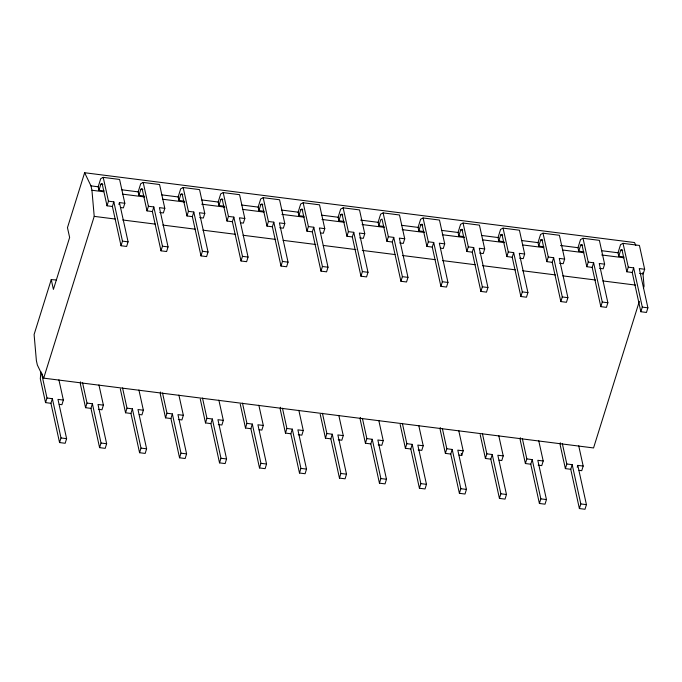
<?xml version="1.0" encoding="UTF-8"?>
<svg xmlns="http://www.w3.org/2000/svg" width="682" height="682" viewBox="0 0 682 682"><rect width="100%" height="100%" fill="white"/><g stroke="black" fill="none" stroke-linecap="round" stroke-linejoin="round"><path stroke-width="1.02" d="M40.894 371.716L40.306 378.808L45.541 402.619L50.928 403.301L59.556 442.567L65.165 443.274L66.606 438.654L57.97 399.396L63.358 400.078L61.909 404.699L59.223 404.358M42.241 373.898L42.088 375.722L46.99 397.998L45.541 402.619M80.51 381.869L80.34 383.889L85.574 407.7L90.962 408.39L99.589 447.648L105.19 448.355L106.639 443.735L98.003 404.477L103.391 405.159L101.942 409.78L98.353 409.328M160.466 392.014L160.296 394.043L165.53 417.853L170.918 418.535L179.545 457.793L185.146 458.509L186.595 453.888L177.959 414.63L183.347 415.312L181.898 419.933L178.309 419.473M280.404 407.239L280.234 409.268L285.468 433.079L290.847 433.761L299.483 473.018L305.084 473.734L306.525 469.114L297.898 429.856L303.277 430.538L301.836 435.159L298.247 434.698M360.36 417.393L360.19 419.421L365.424 443.232L370.803 443.914L379.439 483.171L385.04 483.879L386.481 479.258L377.854 440.001L383.233 440.683L381.792 445.303L378.203 444.852M440.316 427.546L440.146 429.566L445.38 453.377L450.759 454.059L459.395 493.325L464.996 494.032L466.437 489.412L457.81 450.154L463.189 450.836L461.748 455.457L459.054 455.116M520.323 437.699L520.153 439.728L525.387 463.538L530.775 464.22L539.402 503.478L545.012 504.186L546.452 499.565L537.817 460.307L543.204 460.989L541.755 465.61L538.166 465.158M560.306 442.771L560.135 444.8L565.369 468.611L570.749 469.293L579.385 508.55L584.986 509.266L586.426 504.646L577.799 465.388L583.178 466.07L581.737 470.691L579.044 470.35M56.495 279.884A32.796 25.907 -12.4 0 1 51.252 279.577L34.1 334.504L36.385 360.625L37.348 364.998L43.691 378.143L593.553 447.946L639.341 301.342M635.837 245.35L634.482 242.536L84.628 172.734L67.467 227.66L69.632 237.472L53.409 289.398L51.252 279.577M104.073 190.934L98.958 190.287L98.191 186.791L100.74 178.641L103.221 177.371L119.589 179.451L124.823 203.262L123.382 207.882L120.688 207.541M98.958 190.287L100.876 184.157L102.112 183.526L107.014 205.802L112.394 206.484L121.029 245.75L126.63 246.458L128.08 241.837L119.444 202.58L124.823 203.262M43.691 378.143L94.218 216.373L91.934 190.252L90.97 185.871L84.628 172.734M107.014 205.802L108.455 201.181L103.221 177.371M50.928 403.301L52.369 398.68L46.99 397.998M112.394 206.484L113.843 201.863L108.455 201.181M118.864 204.43L119.444 202.58M59.556 442.567L61.005 437.946L52.369 398.68M121.029 245.75L122.47 241.13L113.843 201.863M144.055 196.007L138.94 195.359L138.173 191.864L140.714 183.714L143.203 182.452L159.571 184.524L164.805 208.334L163.365 212.955L159.776 212.503M138.94 195.359L140.85 189.229L142.095 188.599L146.997 210.883L152.376 211.565L161.003 250.823L166.613 251.53L168.053 246.91L159.426 207.652L164.805 208.334M85.574 407.7L87.015 403.079L82.565 382.824M146.997 210.883L148.437 206.262L143.203 182.452M152.376 211.565L153.817 206.944L148.437 206.262M90.962 408.39L92.402 403.761L87.015 403.079M99.589 447.648L101.03 443.027L92.402 403.761M161.003 250.823L162.452 246.202L153.817 206.944M184.029 201.088L178.914 200.44L178.147 196.945L180.696 188.786L183.177 187.524L199.545 189.605L204.779 213.415L203.338 218.035L199.749 217.575M178.914 200.44L180.832 194.31L182.068 193.679L186.97 215.955L192.35 216.637L200.985 255.895L206.586 256.611L208.036 251.99L199.4 212.724L204.779 213.415M139.23 414.511L141.924 414.852L143.365 410.232L137.986 409.55L146.613 448.807L145.172 453.428L139.571 452.72L130.935 413.463L125.556 412.781L126.997 408.16L122.547 387.905M186.97 215.955L188.411 211.335L183.177 187.524M130.935 413.463L132.376 408.842L126.997 408.16M192.35 216.637L193.799 212.017L188.411 211.335M139.571 452.72L141.012 448.1L132.376 408.842M200.985 255.895L202.426 251.274L193.799 212.017M224.063 206.169L218.948 205.521L218.18 202.025L220.729 193.876L223.21 192.605L239.578 194.685L244.812 218.496L243.372 223.116L240.678 222.775M218.948 205.521L220.866 199.391L222.102 198.76L227.004 221.036L232.383 221.718L241.019 260.976L246.62 261.692L248.06 257.071L239.433 217.814L244.812 218.496M165.53 417.853L166.979 413.232L162.521 392.977M227.004 221.036L228.444 216.416L223.21 192.605M170.918 418.535L172.358 413.914L166.979 413.232M232.383 221.718L233.832 217.098L228.444 216.416M179.545 457.793L180.986 453.172L172.358 413.914M241.019 260.976L242.46 256.355L233.832 217.098M264.045 211.241L258.93 210.593L258.154 207.098L260.703 198.948L263.192 197.678L279.56 199.758L284.795 223.568L283.354 228.189L279.765 227.737M258.93 210.593L260.839 204.464L262.084 203.833L266.977 226.109L272.365 226.799L280.993 266.057L286.602 266.764L288.043 262.144L279.407 222.886L284.795 223.568M218.291 424.554L221.88 425.005L223.321 420.385L217.942 419.703L226.569 458.96L225.128 463.581L219.527 462.873L210.891 423.616L205.512 422.925L206.953 418.305L202.503 398.049M266.977 226.109L268.427 221.488L263.192 197.678M210.891 423.616L212.332 418.987L206.953 418.305M272.365 226.799L273.806 222.17L268.427 221.488M219.527 462.873L220.968 458.253L212.332 418.987M280.993 266.057L282.442 261.436L273.806 222.17M304.019 216.313L298.904 215.665L298.136 212.17L300.685 204.02L303.166 202.759L319.534 204.83L324.768 228.641L323.328 233.261L320.634 232.92M298.904 215.665L300.822 209.545L302.058 208.905L306.96 231.189L312.339 231.871L320.975 271.129L326.576 271.837L328.016 267.216L319.389 227.958L324.768 228.641M259.169 429.737L261.854 430.078L263.303 425.457L257.915 424.775L266.551 464.033L265.11 468.653L259.501 467.946L250.874 428.688L245.486 428.006L246.935 423.386L242.477 403.13M306.96 231.189L308.4 226.569L303.166 202.759M250.874 428.688L252.314 424.068L246.935 423.386M312.339 231.871L313.788 227.251L308.4 226.569M259.501 467.946L260.95 463.325L252.314 424.068M320.975 271.129L322.416 266.509L313.788 227.251M344.001 221.394L338.886 220.746L338.119 217.251L340.659 209.093L343.148 207.831L359.516 209.911L364.751 233.721L363.31 238.342L359.721 237.882M338.886 220.746L340.795 214.617L342.04 213.986L346.933 236.262L352.321 236.944L360.948 276.201L366.558 276.918L367.999 272.297L359.363 233.039L364.751 233.721M285.468 433.079L286.909 428.458L282.459 408.203M346.933 236.262L348.383 231.641L343.148 207.831M290.847 433.761L292.297 429.14L286.909 428.458M352.321 236.944L353.762 232.323L348.383 231.641M299.483 473.018L300.924 468.398L292.297 429.14M360.948 276.201L362.398 271.581L353.762 232.323M383.975 226.467L378.86 225.819L378.092 222.323L380.641 214.174L383.122 212.903L399.49 214.983L404.724 238.794L403.284 243.414L399.695 242.963M378.86 225.819L380.778 219.689L382.014 219.058L386.916 241.334L392.295 242.025L400.931 281.282L406.532 281.99L407.981 277.369L399.345 238.112L404.724 238.794M338.229 439.779L341.81 440.231L343.259 435.61L337.871 434.928L346.507 474.186L345.066 478.807L339.457 478.099L330.83 438.833L325.442 438.151L326.891 433.53L322.433 413.275M386.916 241.334L388.356 236.714L383.122 212.903M330.83 438.833L332.27 434.212L326.891 433.53M392.295 242.025L393.744 237.396L388.356 236.714M339.457 478.099L340.906 473.478L332.27 434.212M400.931 281.282L402.371 276.662L393.744 237.396M423.957 231.539L418.842 230.891L418.075 227.396L420.615 219.246L423.104 217.984L439.472 220.056L444.707 243.866L443.266 248.487L440.572 248.146M418.842 230.891L420.751 224.77L421.996 224.131L426.898 246.415L432.277 247.097L440.904 286.355L446.514 287.062L447.955 282.442L439.327 243.184L444.707 243.866M365.424 443.232L366.865 438.611L362.415 418.356M426.898 246.415L428.339 241.795L423.104 217.984M370.803 443.914L372.253 439.293L366.865 438.611M432.277 247.097L433.718 242.477L428.339 241.795M379.439 483.171L380.88 478.551L372.253 439.293M440.904 286.355L442.354 281.734L433.718 242.477M463.931 236.62L458.816 235.972L458.048 232.477L460.597 224.318L463.078 223.057L479.446 225.137L484.689 248.947L483.24 253.568L479.651 253.107M458.816 235.972L460.734 229.843L461.97 229.212L466.872 251.488L472.259 252.17L480.887 291.427L486.488 292.143L487.937 287.523L479.301 248.265L484.689 248.947M418.185 449.924L421.774 450.384L423.215 445.764L417.827 445.073L426.463 484.339L425.022 488.96L419.413 488.244L410.786 448.986L405.398 448.304L406.847 443.684L402.389 423.428M466.872 251.488L468.312 246.867L463.078 223.057M410.786 448.986L412.226 444.366L406.847 443.684M472.259 252.17L473.7 247.549L468.312 246.867M419.413 488.244L420.862 483.623L412.226 444.366M480.887 291.427L482.327 286.807L473.7 247.549M503.913 241.692L498.798 241.044L498.031 237.549L500.571 229.399L503.06 228.129L519.428 230.209L524.663 254.019L523.222 258.64L519.633 258.188M498.798 241.044L500.707 234.915L501.952 234.284L506.854 256.56L512.233 257.242L520.869 296.508L526.47 297.216L527.911 292.595L519.283 253.337L524.663 254.019M445.38 453.377L446.821 448.756L442.371 428.501M506.854 256.56L508.295 251.939L503.06 228.129M450.759 454.059L452.209 449.438L446.821 448.756M512.233 257.242L513.674 252.621L508.295 251.939M459.395 493.325L460.836 488.704L452.209 449.438M520.869 296.508L522.31 291.887L513.674 252.621M543.886 246.765L538.771 246.117L538.004 242.622L540.553 234.472L543.034 233.21L559.402 235.281L564.645 259.092L563.196 263.712L559.607 263.261M538.771 246.117L540.69 239.987L541.934 239.356L546.828 261.641L552.215 262.323L560.843 301.58L566.444 302.288L567.893 297.667L559.257 258.41L564.645 259.092M546.828 261.641L548.268 257.02L543.034 233.21M499.088 460.197L501.782 460.538L503.222 455.917L497.843 455.235L506.47 494.493L505.03 499.113L499.429 498.406L490.793 459.148L485.413 458.457L486.854 453.837L482.404 433.582M490.793 459.148L492.242 454.519L486.854 453.837M552.215 262.323L553.656 257.702L548.268 257.02M560.843 301.58L562.283 296.96L553.656 257.702M499.429 498.406L500.869 493.785L492.242 454.519M583.869 251.846L578.754 251.198L577.986 247.702L580.527 239.544L583.016 238.282L599.384 240.362L604.619 264.173L603.178 268.793L599.589 268.333M578.754 251.198L580.663 245.068L581.908 244.437L586.81 266.713L592.189 267.395L600.825 306.653L606.426 307.369L607.867 302.748L599.239 263.482L604.619 264.173M525.387 463.538L526.836 458.918L522.378 438.662M586.81 266.713L588.251 262.093L583.016 238.282M592.189 267.395L593.63 262.775L588.251 262.093M530.775 464.22L532.216 459.6L526.836 458.918M539.402 503.478L540.852 498.857L532.216 459.6M600.825 306.653L602.266 302.032L593.63 262.775M623.902 256.926L618.787 256.279L618.02 252.783L620.56 244.633L623.05 243.363L639.418 245.443L644.652 269.254L643.211 273.874L639.622 273.414M618.787 256.279L620.697 250.149L621.941 249.518L626.835 271.794L632.223 272.476L640.85 311.734L646.459 312.45L647.9 307.829L639.264 268.572L644.652 269.254M565.369 468.611L566.81 463.99L562.36 443.735M626.835 271.794L628.284 267.173L623.05 243.363M570.749 469.293L572.198 464.672L566.81 463.99M632.223 272.476L633.663 267.856L628.284 267.173M577.219 467.23L577.799 465.388M643.441 288.196L644.072 286.176L642.887 272.595M579.385 508.55L580.825 503.93L572.198 464.672M640.85 311.734L642.299 307.113L633.663 267.856M100.876 184.157L102.922 184.421M140.85 189.229L142.896 189.494M180.832 194.31L182.878 194.566M220.866 199.391L222.912 199.647M260.839 204.464L262.885 204.728M300.822 209.545L302.868 209.8M340.795 214.617L342.841 214.873M420.751 224.77L422.797 225.026M460.734 229.843L462.78 230.098M500.707 234.915L502.753 235.179M540.69 239.987L542.736 240.252M580.663 245.068L582.709 245.324M620.697 250.149L622.743 250.405M90.97 185.871L98.191 186.791M121.746 189.784L138.173 191.864M161.728 194.856L178.147 196.945M201.719 199.937L218.18 202.025M241.735 205.018L258.154 207.098M281.709 210.09L298.136 212.17M321.691 215.162L338.119 217.251M360.642 220.107L378.092 222.323M401.647 225.316L418.075 227.396M441.629 230.388L458.048 232.477M481.603 235.46L498.031 237.549M521.585 240.541L538.004 242.622M560.536 245.486L577.986 247.702M601.558 250.695L618.02 252.783M91.934 190.252L103.536 191.727M122.538 194.14L144.695 196.953M162.64 199.229L184.805 202.043M201.693 204.182L224.907 207.132M242.852 209.408L263.96 212.093M281.896 214.37L304.061 217.183M322.006 219.459L344.163 222.272M362.108 224.548L384.273 227.362M402.21 229.638L424.375 232.451M442.32 234.736L464.485 237.549M482.421 239.825L504.586 242.639M522.523 244.915L543.631 247.592M562.633 250.004L583.741 252.69M601.677 254.966L623.842 257.779M94.218 216.373L115.326 219.05M122.717 219.988L155.428 224.139M162.819 225.077L195.538 229.237M202.921 230.175L235.64 234.327M243.031 235.264L275.741 239.416M283.132 240.354L315.851 244.506M323.234 245.443L355.953 249.595M362.287 250.405L395.006 254.557M402.389 255.494L435.107 259.646M442.499 260.584L475.209 264.735M482.6 265.673L515.319 269.825M522.702 270.763L555.421 274.923M562.812 275.86L595.522 280.012M602.914 280.95L635.633 285.102M122.47 241.13L128.08 241.837M162.452 246.202L168.053 246.91M202.426 251.274L208.036 251.99M242.46 256.355L248.06 257.071M282.442 261.436L288.043 262.144M322.416 266.509L328.016 267.216M362.398 271.581L367.999 272.297M402.371 276.662L407.981 277.369M442.354 281.734L447.955 282.442M482.327 286.807L487.937 287.523M522.31 291.887L527.911 292.595M562.283 296.96L567.893 297.667M602.266 302.032L607.867 302.748M642.299 307.113L647.9 307.829M61.005 437.946L66.606 438.654M101.03 443.027L106.639 443.735M141.012 448.1L146.613 448.807M180.986 453.172L186.595 453.888M220.968 458.253L226.569 458.96M260.95 463.325L266.551 464.033M300.924 468.398L306.525 469.114M340.906 473.478L346.507 474.186M380.88 478.551L386.481 479.258M420.862 483.623L426.463 484.339M460.836 488.704L466.437 489.412M500.869 493.785L506.47 494.493M540.852 498.857L546.452 499.565M580.825 503.93L586.426 504.646M578.728 445.815L583.178 466.07M538.746 440.743L543.204 460.989M498.772 435.662L503.222 455.917M480.179 434.647L485.413 458.457M458.739 430.581L463.189 450.836M461.296 453.385L461.748 455.457M418.765 425.508L423.215 445.764M400.163 424.494L405.398 448.304M378.783 420.427L383.233 440.683M338.801 415.355L343.259 435.61M320.208 414.341L325.442 438.151M298.827 410.283L303.277 430.538M258.845 405.21L263.303 425.457M240.252 404.196L245.486 428.006M218.871 400.129L223.321 420.385M200.278 399.115L205.512 422.925M178.889 395.057L183.347 415.312M138.915 389.985L143.365 410.232M120.322 388.97L125.556 412.781M98.933 384.904L103.391 405.159M58.899 379.823L63.358 400.078"/></g></svg>
